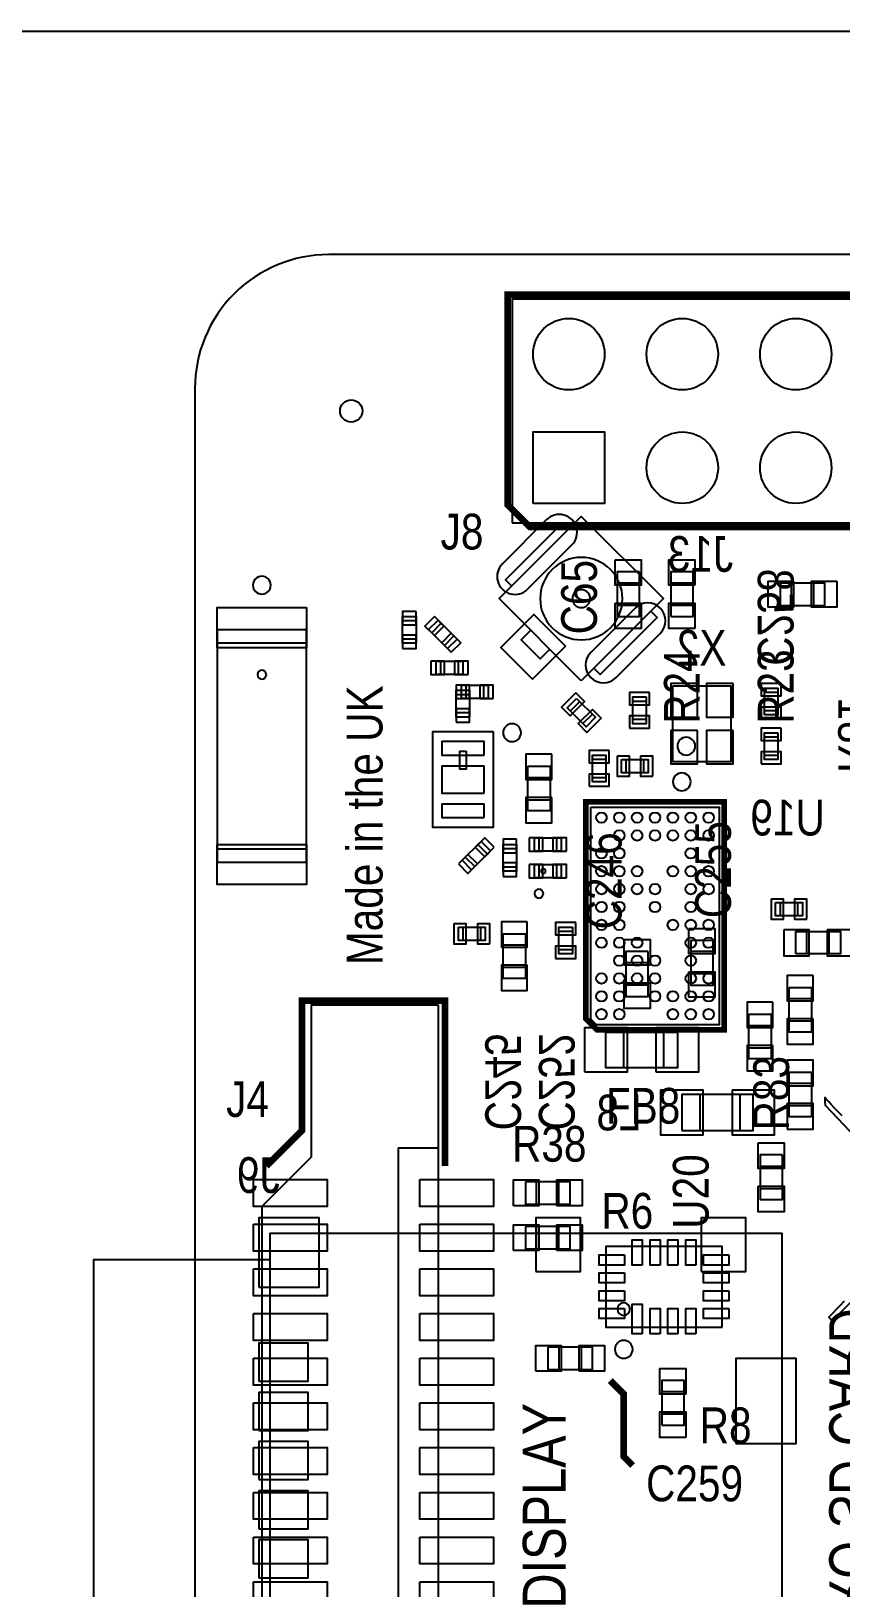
# Model space of a CAD drawing. Header units: millimetres. Extents: x 0 to 140, y 0 to 190.
# Drawn here: x 49.33 to 67.46, y 155.16 to 190 of the extents above; entities that cross this region are included whole.
import ezdxf
from ezdxf.enums import TextEntityAlignment as Align

# ---------------------------------------------------------------- set-up
doc = ezdxf.new("R2010")
doc.units = ezdxf.units.MM
for name, color, linetype in [('BOARD_OUTLINE', 254, 'Continuous'), ('PARTS_BOTTOM', 12, 'Continuous'), ('PARTS_TOP', 111, 'Continuous'), ('PINS_BOTTOM', 5, 'Continuous'), ('PINS_TOP', 1, 'Continuous'), ('SILK_BOTTOM', 85, 'Continuous'), ('SILK_TOP', 85, 'Continuous')]:
    doc.layers.add(name, color=color, linetype=linetype)
doc.styles.get("Standard").update_dxf_attribs({"font": 'Arial.ttf'})

# ---------------------------------------------------------------- blocks, each defined once
blk = doc.blocks.new('raspberry-pi-3-b-mechanical-drawing')
at = {"layer": 'BOARD_OUTLINE'}
blk.add_lwpolyline([(3, 0), (82, 0, 0.414214), (85, 3), (85, 53, 0.414214), (82, 56), (3, 56, 0.414214), (0, 53), (0, 3, 0.414214)], format="xyb", close=True, dxfattribs=at)
at = {"layer": 'PARTS_BOTTOM'}
for points in [[(8.65, 46.4615), (6.8115, 48.3), (8.65, 50.1385), (10.4885, 48.3), (8.65, 46.4615)], [(8.3672, 49.8556), (8.2257, 49.9971), (6.9529, 48.7243), (7.0944, 48.5828)], [(4.95, 47.9), (4.95, 47.3), (4.65, 47.3), (4.65, 47.9), (4.95, 47.9)], [(4.95, 47.8), (4.65, 47.8)], [(5.4439, 47.8182), (5.8682, 47.3939), (5.6561, 47.1818), (5.2318, 47.6061), (5.4439, 47.8182)], [(5.5146, 47.7475), (5.3025, 47.5354)], [(8.9328, 46.7444), (9.0743, 46.6029), (10.3471, 47.8757), (10.2056, 48.0172)], [(4.65, 47.4), (4.95, 47.4)], [(5.5854, 47.2525), (5.7975, 47.4646)], [(7.5186, 47.5929), (7.3065, 47.3808), (7.7308, 46.9565), (7.9429, 47.1686)], [(6, 46.6), (5.4, 46.6), (5.4, 46.9), (6, 46.9), (6, 46.6)], [(5.5, 46.9), (5.5, 46.6)], [(5.9, 46.6), (5.9, 46.9)], [(6.565, 46.065), (5.965, 46.065), (5.965, 46.365), (6.565, 46.365), (6.565, 46.065)], [(6.065, 46.365), (6.065, 46.065)], [(6.465, 46.065), (6.465, 46.365)], [(10.7, 46.35), (12, 46.35), (12, 44.65), (10.7, 44.65), (10.7, 46.35)], [(6.15, 46.25), (6.15, 45.65), (5.85, 45.65), (5.85, 46.25), (6.15, 46.25)], [(6.15, 46.15), (5.85, 46.15)], [(8.5439, 46.0682), (8.9682, 45.6439), (8.7561, 45.4318), (8.3318, 45.8561), (8.5439, 46.0682)], [(8.6146, 45.9975), (8.4025, 45.7854)], [(10.1, 46.1), (10.1, 45.5), (9.8, 45.5), (9.8, 46.1), (10.1, 46.1)], [(10.1, 46), (9.8, 46)], [(12.75, 45.7), (12.75, 46.3), (13.05, 46.3), (13.05, 45.7), (12.75, 45.7)], [(13.05, 46.2), (12.75, 46.2)], [(5.85, 45.75), (6.15, 45.75)], [(8.6854, 45.5025), (8.8975, 45.7146)], [(12.75, 45.8), (13.05, 45.8)], [(6.675, 45.325), (6.675, 43.175), (5.325, 43.175), (5.325, 45.325), (6.675, 45.325)], [(9.8, 45.6), (10.1, 45.6)], [(13.05, 45.3), (13.05, 44.7), (12.75, 44.7), (12.75, 45.3), (13.05, 45.3)], [(13.05, 45.2), (12.75, 45.2)], [(6.07, 44.887), (6.07, 44.487), (5.93, 44.487), (5.93, 44.887), (6.07, 44.887)], [(8.9, 44.2), (8.9, 44.8), (9.2, 44.8), (9.2, 44.2), (8.9, 44.2)], [(9.2, 44.7), (8.9, 44.7)], [(9.55, 44.7), (10.15, 44.7), (10.15, 44.4), (9.55, 44.4), (9.55, 44.7)], [(9.65, 44.7), (9.65, 44.4)], [(10.05, 44.4), (10.05, 44.7)], [(12.75, 44.8), (13.05, 44.8)], [(7.45, 44.55), (7.95, 44.55), (7.95, 43.55), (7.45, 43.55), (7.45, 44.55)], [(7.45, 44.3), (7.95, 44.3)], [(8.9, 44.3), (9.2, 44.3)], [(7.45, 43.8), (7.95, 43.8)], [(8.865, 43.635), (11.735, 43.635), (11.735, 38.765), (8.9916, 38.765), (8.865, 38.8916), (8.865, 43.635)], [(5.9818, 42.4439), (6.4061, 42.8682), (6.6182, 42.6561), (6.1939, 42.2318), (5.9818, 42.4439)], [(7.6, 42.95), (8.2, 42.95), (8.2, 42.65), (7.6, 42.65), (7.6, 42.95)], [(7.7, 42.95), (7.7, 42.65)], [(8.1, 42.65), (8.1, 42.95)], [(6.0525, 42.5146), (6.2646, 42.3025)], [(6.5475, 42.5854), (6.3354, 42.7975)], [(7.2, 42.8), (7.2, 42.2), (6.9, 42.2), (6.9, 42.8), (7.2, 42.8)], [(7.2, 42.7), (6.9, 42.7)], [(6.9, 42.3), (7.2, 42.3)], [(7.6, 42.35), (8.2, 42.35), (8.2, 42.05), (7.6, 42.05), (7.6, 42.35)], [(7.7, 42.35), (7.7, 42.05)], [(8.1, 42.05), (8.1, 42.35)], [(13, 41.5), (13.6, 41.5), (13.6, 41.2), (13, 41.2), (13, 41.5)], [(13.1, 41.5), (13.1, 41.2)], [(13.5, 41.2), (13.5, 41.5)], [(5.9, 40.95), (6.5, 40.95), (6.5, 40.65), (5.9, 40.65), (5.9, 40.95)], [(6, 40.95), (6, 40.65)], [(6.4, 40.65), (6.4, 40.95)], [(6.9, 40.8), (7.4, 40.8), (7.4, 39.8), (6.9, 39.8), (6.9, 40.8)], [(8.45, 40.95), (8.45, 40.35), (8.15, 40.35), (8.15, 40.95), (8.45, 40.95)], [(8.45, 40.85), (8.15, 40.85)], [(13.45, 40.35), (13.45, 40.85), (14.45, 40.85), (14.45, 40.35), (13.45, 40.35)], [(13.7, 40.35), (13.7, 40.85)], [(14.2, 40.35), (14.2, 40.85)], [(6.9, 40.55), (7.4, 40.55)], [(8.15, 40.45), (8.45, 40.45)], [(6.9, 40.05), (7.4, 40.05)], [(13.3, 39.6), (13.8, 39.6), (13.8, 38.6), (13.3, 38.6), (13.3, 39.6)], [(13.3, 39.35), (13.8, 39.35)], [(12.4, 39), (12.9, 39), (12.9, 38), (12.4, 38), (12.4, 39)], [(12.4, 38.75), (12.9, 38.75)], [(13.3, 38.85), (13.8, 38.85)], [(12.4, 38.25), (12.9, 38.25)], [(13.8, 36.7), (13.3, 36.7), (13.3, 37.7), (13.8, 37.7), (13.8, 36.7)], [(13.8, 37.45), (13.3, 37.45)], [(10.9001, 36.4), (12.4999, 36.4), (12.4999, 37.2), (10.9001, 37.2), (10.9001, 36.4)], [(11.3, 37.2), (11.3, 36.4)], [(12.2, 37.2), (12.2, 36.4)], [(13.8, 36.95), (13.3, 36.95)], [(1.685, 22.11), (1.685, 34.1), (13.135, 34.1), (13.135, 22.11), (1.685, 22.11)], [(1.685, 22.51), (-2.265, 22.51), (-2.265, 33.51), (1.685, 33.51)]]:
    blk.add_lwpolyline(points, dxfattribs=at)
for points in [[(9.572, 48.3, 1), (7.728, 48.3, 1), (9.572, 48.3)], [(8.85, 48.3, 1), (8.45, 48.3, 1), (8.85, 48.3)], [(7.85, 42.2, 1), (7.75, 42.2, 1), (7.85, 42.2)]]:
    blk.add_lwpolyline(points, format="xyb", dxfattribs=at)
blk.add_lwpolyline([(11.2, 45, 1), (10.8, 45, 1)], format="xyb", close=True, dxfattribs=at)
at = {"layer": 'PARTS_TOP'}
for points in [[(7.1, 50), (57.9, 50), (57.9, 55), (7.1, 55), (7.1, 50)], [(9.95, 48.9), (9.45, 48.9), (9.45, 47.9), (9.95, 47.9), (9.95, 48.9)], [(10.65, 47.9), (11.15, 47.9), (11.15, 48.9), (10.65, 48.9), (10.65, 47.9)], [(9.95, 48.65), (9.45, 48.65)], [(11.15, 48.65), (10.65, 48.65)], [(14.1, 48.15), (14.1, 48.65), (13.1, 48.65), (13.1, 48.15), (14.1, 48.15)], [(13.35, 48.65), (13.35, 48.15)], [(13.85, 48.65), (13.85, 48.15)], [(9.95, 48.15), (9.45, 48.15)], [(11.15, 48.15), (10.65, 48.15)], [(2.5, 47.6), (0.5, 47.6), (0.5, 42.4), (2.5, 42.4), (2.5, 47.6)], [(2.5, 47.3), (0.5, 47.3)], [(0.5, 42.7), (2.5, 42.7)], [(11.6, 40.65), (11.1, 40.65), (11.1, 39.65), (11.6, 39.65), (11.6, 40.65)], [(10.15, 40.4), (9.65, 40.4), (9.65, 39.4), (10.15, 39.4), (10.15, 40.4)], [(10.15, 40.15), (9.65, 40.15)], [(11.6, 40.4), (11.1, 40.4)], [(11.6, 39.9), (11.1, 39.9)], [(10.15, 39.65), (9.65, 39.65)], [(5.45, 39.2), (2.6, 39.2), (2.6, 35.8), (1.5, 34.7), (1.5, 21.3), (2.65, 20.15), (2.65, 16.8), (5.45, 16.8), (5.45, 39.2)], [(9.2, 38.6), (10.8, 38.6), (10.8, 37.8), (9.2, 37.8), (9.2, 38.6)], [(9.6, 37.8), (9.6, 38.6)], [(10.5, 37.8), (10.5, 38.6)], [(5.45, 36), (4.55, 36), (4.55, 20), (5.45, 20)], [(13.15, 35.85), (12.65, 35.85), (12.65, 34.85), (13.15, 34.85), (13.15, 35.85)], [(12.65, 35.6), (13.15, 35.6)], [(7.4, 35.25), (7.4, 34.75), (8.4, 34.75), (8.4, 35.25), (7.4, 35.25)], [(7.65, 34.75), (7.65, 35.25)], [(8.15, 34.75), (8.15, 35.25)], [(12.65, 35.1), (13.15, 35.1)], [(7.4, 34.25), (7.4, 33.75), (8.4, 33.75), (8.4, 34.25), (7.4, 34.25)], [(7.65, 33.75), (7.65, 34.25)], [(8.15, 33.75), (8.15, 34.25)], [(11.7999, 32), (11.7999, 33.8), (9.2001, 33.8), (9.2001, 32), (11.7999, 32)], [(7.9, 31.55), (7.9, 31.05), (8.9, 31.05), (8.9, 31.55), (7.9, 31.55)], [(8.15, 31.55), (8.15, 31.05)], [(8.65, 31.55), (8.65, 31.05)], [(10.45, 29.8), (10.95, 29.8), (10.95, 30.8), (10.45, 30.8), (10.45, 29.8)], [(10.95, 30.55), (10.45, 30.55)], [(10.95, 30.05), (10.45, 30.05)]]:
    blk.add_lwpolyline(points, dxfattribs=at)
for points in [[(1.6, 46.6, 1), (1.4, 46.6, 1), (1.6, 46.6)], [(9.7414, 32.4, 1), (9.4586, 32.4, 1), (9.7414, 32.4)]]:
    blk.add_lwpolyline(points, format="xyb", dxfattribs=at)
at = {"layer": 'PINS_BOTTOM'}
for points in [[(7.57, 50.43), (7.57, 52.03), (9.17, 52.03), (9.17, 50.43)], [(4.95, 48.015), (4.65, 48.015), (4.65, 47.715), (4.95, 47.715)], [(5.3626, 47.8995), (5.1505, 47.6874), (5.3626, 47.4753), (5.5747, 47.6874)], [(7.554, 46.4969), (8.2965, 47.2394), (7.5894, 47.9465), (6.8469, 47.204)], [(4.65, 47.185), (4.95, 47.185), (4.95, 47.485), (4.65, 47.485)], [(5.7374, 47.1005), (5.9495, 47.3126), (5.7374, 47.5247), (5.5253, 47.3126)], [(5.285, 46.9), (5.285, 46.6), (5.585, 46.6), (5.585, 46.9)], [(6.115, 46.6), (6.115, 46.9), (5.815, 46.9), (5.815, 46.6)], [(5.85, 46.365), (5.85, 46.065), (6.15, 46.065), (6.15, 46.365)], [(6.15, 46.365), (5.85, 46.365), (5.85, 46.065), (6.15, 46.065)], [(6.68, 46.065), (6.68, 46.365), (6.38, 46.365), (6.38, 46.065)], [(11.25, 46.4), (10.65, 46.4), (10.65, 45.65), (11.25, 45.65)], [(12.05, 46.4), (11.45, 46.4), (11.45, 45.65), (12.05, 45.65)], [(13.125, 46.4), (12.675, 46.4), (12.675, 46.125), (13.125, 46.125)], [(8.5263, 46.1919), (8.2081, 45.8737), (8.4025, 45.6793), (8.7207, 45.9975)], [(10.175, 46.2), (9.725, 46.2), (9.725, 45.925), (10.175, 45.925)], [(5.85, 45.535), (6.15, 45.535), (6.15, 45.835), (5.85, 45.835)], [(8.7737, 45.3081), (9.0919, 45.6263), (8.8975, 45.8207), (8.5793, 45.5025)], [(9.725, 45.4), (10.175, 45.4), (10.175, 45.675), (9.725, 45.675)], [(12.675, 45.6), (13.125, 45.6), (13.125, 45.875), (12.675, 45.875)], [(11.25, 45.35), (10.65, 45.35), (10.65, 44.6), (11.25, 44.6)], [(12.05, 45.35), (11.45, 45.35), (11.45, 44.6), (12.05, 44.6)], [(13.125, 45.4), (12.675, 45.4), (12.675, 45.125), (13.125, 45.125)], [(6.475, 44.8), (6.475, 45.1), (5.525, 45.1), (5.525, 44.8)], [(7.99, 44.82), (7.41, 44.82), (7.41, 44.25), (7.99, 44.25)], [(9.275, 44.9), (8.825, 44.9), (8.825, 44.625), (9.275, 44.625)], [(9.45, 44.775), (9.45, 44.325), (9.725, 44.325), (9.725, 44.775)], [(10.25, 44.325), (10.25, 44.775), (9.975, 44.775), (9.975, 44.325)], [(12.675, 44.6), (13.125, 44.6), (13.125, 44.875), (12.675, 44.875)], [(6.475, 43.95), (6.475, 44.55), (5.525, 44.55), (5.525, 43.95)], [(8.825, 44.1), (9.275, 44.1), (9.275, 44.375), (8.825, 44.375)], [(6.475, 43.4), (6.475, 43.7), (5.525, 43.7), (5.525, 43.4)], [(7.99, 43.85), (7.41, 43.85), (7.41, 43.28), (7.99, 43.28)], [(6.6995, 42.7374), (6.4874, 42.9495), (6.2753, 42.7374), (6.4874, 42.5253)], [(7.2, 42.915), (6.9, 42.915), (6.9, 42.615), (7.2, 42.615)], [(7.485, 42.95), (7.485, 42.65), (7.785, 42.65), (7.785, 42.95)], [(8.315, 42.65), (8.315, 42.95), (8.015, 42.95), (8.015, 42.65)], [(5.9005, 42.3626), (6.1126, 42.1505), (6.3247, 42.3626), (6.1126, 42.5747)], [(6.9, 42.085), (7.2, 42.085), (7.2, 42.385), (6.9, 42.385)], [(7.485, 42.35), (7.485, 42.05), (7.785, 42.05), (7.785, 42.35)], [(8.315, 42.05), (8.315, 42.35), (8.015, 42.35), (8.015, 42.05)], [(12.9, 41.575), (12.9, 41.125), (13.175, 41.125), (13.175, 41.575)], [(13.7, 41.125), (13.7, 41.575), (13.425, 41.575), (13.425, 41.125)], [(5.8, 41.025), (5.8, 40.575), (6.075, 40.575), (6.075, 41.025)], [(6.6, 40.575), (6.6, 41.025), (6.325, 41.025), (6.325, 40.575)], [(7.44, 41.07), (6.86, 41.07), (6.86, 40.5), (7.44, 40.5)], [(8.525, 41.05), (8.075, 41.05), (8.075, 40.775), (8.525, 40.775)], [(13.18, 40.89), (13.18, 40.31), (13.75, 40.31), (13.75, 40.89)], [(14.15, 40.89), (14.15, 40.31), (14.72, 40.31), (14.72, 40.89)], [(8.075, 40.25), (8.525, 40.25), (8.525, 40.525), (8.075, 40.525)], [(7.44, 40.1), (6.86, 40.1), (6.86, 39.53), (7.44, 39.53)], [(13.84, 39.87), (13.26, 39.87), (13.26, 39.3), (13.84, 39.3)], [(12.94, 39.27), (12.36, 39.27), (12.36, 38.7), (12.94, 38.7)], [(13.84, 38.9), (13.26, 38.9), (13.26, 38.33), (13.84, 38.33)], [(12.94, 38.3), (12.36, 38.3), (12.36, 37.73), (12.94, 37.73)], [(13.26, 37.4), (13.84, 37.4), (13.84, 37.97), (13.26, 37.97)], [(10.425, 37.3), (10.425, 36.3), (11.375, 36.3), (11.375, 37.3)], [(12.025, 37.3), (12.025, 36.3), (12.975, 36.3), (12.975, 37.3)], [(13.26, 36.43), (13.84, 36.43), (13.84, 37), (13.26, 37)], [(1.435, 32.895), (2.785, 32.895), (2.785, 34.445), (1.435, 34.445)], [(7.635, 33.245), (8.635, 33.245), (8.635, 34.445), (7.635, 34.445)], [(11.335, 33.245), (12.335, 33.245), (12.335, 34.445), (11.335, 34.445)], [(1.435, 30.785), (2.535, 30.785), (2.535, 31.635), (1.435, 31.635)], [(12.11, 29.395), (13.46, 29.395), (13.46, 31.295), (12.11, 31.295)], [(1.435, 29.685), (2.535, 29.685), (2.535, 30.535), (1.435, 30.535)], [(1.435, 28.585), (2.535, 28.585), (2.535, 29.435), (1.435, 29.435)], [(1.435, 27.485), (2.535, 27.485), (2.535, 28.335), (1.435, 28.335)], [(1.435, 26.385), (2.535, 26.385), (2.535, 27.235), (1.435, 27.235)]]:
    blk.add_lwpolyline(points, close=True, dxfattribs=at)
for points in [[(7.8722, 50.0677), (6.8823, 49.0778, 1), (7.448, 48.5121), (8.4379, 49.502, 1)], [(9.852, 48.0879), (8.8621, 47.098, 1), (9.4278, 46.5323), (10.4177, 47.5222, 1)]]:
    blk.add_lwpolyline(points, format="xyb", close=True, dxfattribs=at)
for centre, radius in [((8.37, 53.77), 0.8), ((10.91, 53.77), 0.8), ((13.45, 53.77), 0.8), ((3.5, 52.5), 0.25), ((10.91, 51.23), 0.8), ((13.45, 51.23), 0.8), ((9.1, 43.4), 0.1175), ((9.5, 43.4), 0.1175), ((9.9, 43.4), 0.1175), ((10.3, 43.4), 0.1175), ((10.7, 43.4), 0.1175), ((11.1, 43.4), 0.1175), ((11.5, 43.4), 0.1175), ((9.5, 43), 0.1175), ((9.9, 43), 0.1175), ((10.3, 43), 0.1175), ((10.7, 43), 0.1175), ((11.1, 43), 0.1175), ((11.5, 43), 0.1175), ((9.1, 42.6), 0.1175), ((9.5, 42.6), 0.1175), ((11.1, 42.6), 0.1175), ((9.1, 42.2), 0.1175), ((9.5, 42.2), 0.1175), ((9.9, 42.2), 0.1175), ((10.7, 42.2), 0.1175), ((11.1, 42.2), 0.1175), ((11.5, 42.2), 0.1175), ((9.1, 41.8), 0.1175), ((9.5, 41.8), 0.1175), ((9.9, 41.8), 0.1175), ((10.3, 41.8), 0.1175), ((11.1, 41.8), 0.1175), ((11.5, 41.8), 0.1175), ((9.1, 41.4), 0.1175), ((9.5, 41.4), 0.1175), ((10.3, 41.4), 0.1175), ((11.1, 41.4), 0.1175), ((9.1, 41), 0.1175), ((9.5, 41), 0.1175), ((10.7, 41), 0.1175), ((11.1, 41), 0.1175), ((11.5, 41), 0.1175), ((9.1, 40.6), 0.1175), ((9.5, 40.6), 0.1175), ((9.9, 40.6), 0.1175), ((11.1, 40.6), 0.1175), ((11.5, 40.6), 0.1175), ((9.5, 40.2), 0.1175), ((9.9, 40.2), 0.1175), ((10.3, 40.2), 0.1175), ((11.1, 40.2), 0.1175), ((9.1, 39.8), 0.1175), ((9.5, 39.8), 0.1175), ((9.9, 39.8), 0.1175), ((10.3, 39.8), 0.1175), ((11.1, 39.8), 0.1175), ((11.5, 39.8), 0.1175), ((9.1, 39.4), 0.1175), ((9.5, 39.4), 0.1175), ((10.3, 39.4), 0.1175), ((10.7, 39.4), 0.1175), ((11.1, 39.4), 0.1175), ((11.5, 39.4), 0.1175), ((9.1, 39), 0.1175), ((9.5, 39), 0.1175), ((10.7, 39), 0.1175), ((11.1, 39), 0.1175), ((11.5, 39), 0.1175)]:
    blk.add_circle(centre, radius, dxfattribs=at)
at = {"layer": 'PINS_TOP'}
for points in [[(7.57, 50.43), (7.57, 52.03), (9.17, 52.03), (9.17, 50.43)], [(9.41, 49.17), (9.99, 49.17), (9.99, 48.6), (9.41, 48.6)], [(11.19, 48.6), (10.61, 48.6), (10.61, 49.17), (11.19, 49.17)], [(13.4, 48.69), (13.4, 48.11), (12.83, 48.11), (12.83, 48.69)], [(14.37, 48.69), (14.37, 48.11), (13.8, 48.11), (13.8, 48.69)], [(2.5, 48.1), (2.5, 47.2), (0.5, 47.2), (0.5, 48.1)], [(9.41, 48.2), (9.99, 48.2), (9.99, 47.63), (9.41, 47.63)], [(11.19, 47.63), (10.61, 47.63), (10.61, 48.2), (11.19, 48.2)], [(2.5, 42.8), (2.5, 41.9), (0.5, 41.9), (0.5, 42.8)], [(11.06, 40.92), (11.64, 40.92), (11.64, 40.35), (11.06, 40.35)], [(9.61, 40.67), (10.19, 40.67), (10.19, 40.1), (9.61, 40.1)], [(11.06, 39.95), (11.64, 39.95), (11.64, 39.38), (11.06, 39.38)], [(9.61, 39.7), (10.19, 39.7), (10.19, 39.13), (9.61, 39.13)], [(8.725, 37.7), (8.725, 38.7), (9.675, 38.7), (9.675, 37.7)], [(10.325, 37.7), (10.325, 38.7), (11.275, 38.7), (11.275, 37.7)], [(12.61, 36.12), (13.19, 36.12), (13.19, 35.55), (12.61, 35.55)], [(1.315, 35.3), (2.965, 35.3), (2.965, 34.7), (1.315, 34.7)], [(5.035, 35.3), (6.685, 35.3), (6.685, 34.7), (5.035, 34.7)], [(7.13, 34.71), (7.13, 35.29), (7.7, 35.29), (7.7, 34.71)], [(8.1, 34.71), (8.1, 35.29), (8.67, 35.29), (8.67, 34.71)], [(12.61, 35.15), (13.19, 35.15), (13.19, 34.58), (12.61, 34.58)], [(1.315, 34.3), (2.965, 34.3), (2.965, 33.7), (1.315, 33.7)], [(5.035, 34.3), (6.685, 34.3), (6.685, 33.7), (5.035, 33.7)], [(7.13, 33.71), (7.13, 34.29), (7.7, 34.29), (7.7, 33.71)], [(8.1, 33.71), (8.1, 34.29), (8.67, 34.29), (8.67, 33.71)], [(10.0125, 33.387), (9.7875, 33.387), (9.7875, 33.95), (10.0125, 33.95)], [(10.4125, 33.387), (10.1875, 33.387), (10.1875, 33.95), (10.4125, 33.95)], [(10.8125, 33.387), (10.5875, 33.387), (10.5875, 33.95), (10.8125, 33.95)], [(11.2125, 33.387), (10.9875, 33.387), (10.9875, 33.95), (11.2125, 33.95)], [(9.613, 33.6125), (9.613, 33.3875), (9.05, 33.3875), (9.05, 33.6125)], [(11.95, 33.6125), (11.95, 33.3875), (11.387, 33.3875), (11.387, 33.6125)], [(1.315, 33.3), (2.965, 33.3), (2.965, 32.7), (1.315, 32.7)], [(5.035, 33.3), (6.685, 33.3), (6.685, 32.7), (5.035, 32.7)], [(9.613, 33.2125), (9.613, 32.9875), (9.05, 32.9875), (9.05, 33.2125)], [(11.95, 33.2125), (11.95, 32.9875), (11.387, 32.9875), (11.387, 33.2125)], [(9.613, 32.8125), (9.613, 32.5875), (9.05, 32.5875), (9.05, 32.8125)], [(11.95, 32.8125), (11.95, 32.5875), (11.387, 32.5875), (11.387, 32.8125)], [(9.613, 32.4125), (9.613, 32.1875), (9.05, 32.1875), (9.05, 32.4125)], [(10.0125, 31.85), (9.7875, 31.85), (9.7875, 32.513), (10.0125, 32.513)], [(10.4125, 31.85), (10.1875, 31.85), (10.1875, 32.413), (10.4125, 32.413)], [(10.8125, 31.85), (10.5875, 31.85), (10.5875, 32.413), (10.8125, 32.413)], [(11.2125, 31.85), (10.9875, 31.85), (10.9875, 32.413), (11.2125, 32.413)], [(11.95, 32.4125), (11.95, 32.1875), (11.387, 32.1875), (11.387, 32.4125)], [(1.315, 32.3), (2.965, 32.3), (2.965, 31.7), (1.315, 31.7)], [(5.035, 32.3), (6.685, 32.3), (6.685, 31.7), (5.035, 31.7)], [(7.63, 31.01), (7.63, 31.59), (8.2, 31.59), (8.2, 31.01)], [(8.6, 31.01), (8.6, 31.59), (9.17, 31.59), (9.17, 31.01)], [(1.315, 31.3), (2.965, 31.3), (2.965, 30.7), (1.315, 30.7)], [(5.035, 31.3), (6.685, 31.3), (6.685, 30.7), (5.035, 30.7)], [(10.99, 30.5), (10.41, 30.5), (10.41, 31.07), (10.99, 31.07)], [(1.315, 30.3), (2.965, 30.3), (2.965, 29.7), (1.315, 29.7)], [(5.035, 30.3), (6.685, 30.3), (6.685, 29.7), (5.035, 29.7)], [(10.99, 29.53), (10.41, 29.53), (10.41, 30.1), (10.99, 30.1)], [(1.315, 29.3), (2.965, 29.3), (2.965, 28.7), (1.315, 28.7)], [(5.035, 29.3), (6.685, 29.3), (6.685, 28.7), (5.035, 28.7)], [(1.315, 28.3), (2.965, 28.3), (2.965, 27.7), (1.315, 27.7)], [(5.035, 28.3), (6.685, 28.3), (6.685, 27.7), (5.035, 27.7)], [(1.315, 27.3), (2.965, 27.3), (2.965, 26.7), (1.315, 26.7)], [(5.035, 27.3), (6.685, 27.3), (6.685, 26.7), (5.035, 26.7)], [(1.315, 26.3), (2.965, 26.3), (2.965, 25.7), (1.315, 25.7)], [(5.035, 26.3), (6.685, 26.3), (6.685, 25.7), (5.035, 25.7)]]:
    blk.add_lwpolyline(points, close=True, dxfattribs=at)
for centre, radius in [((8.37, 53.77), 0.8), ((10.91, 53.77), 0.8), ((13.45, 53.77), 0.8), ((3.5, 52.5), 0.25), ((10.91, 51.23), 0.8), ((13.45, 51.23), 0.8)]:
    blk.add_circle(centre, radius, dxfattribs=at)
at = {"layer": 'SILK_BOTTOM'}
for points in [[(7.3, 45.3, 1), (6.9, 45.3, 1)], [(11.1, 44.2, 1), (10.7, 44.2, 1)], [(7.8, 41.7, 1), (7.6, 41.7, 1)]]:
    blk.add_lwpolyline(points, format="xyb", close=True, dxfattribs=at)
blk.add_lwpolyline([(8.75, 43.75, 0.127, 0.127, 0), (8.75, 38.9, 0.127, 0.127, 0), (9, 38.65, 0.127, 0.127, 0), (11.85, 38.65, 0.127, 0.127, 0), (11.85, 43.75, 0.127, 0.127, 0), (8.75, 43.75, 0.127, 0.127, 0)], format="xyseb", dxfattribs=at)
at = {"layer": 'SILK_TOP'}
for points in [[(7, 55.1, 0.15, 0.15, 0), (7, 50.4, 0.15, 0.15, 0), (7.5, 49.9, 0.15, 0.15, 0), (58, 49.9, 0.15, 0.15, 0), (58, 55.1, 0.15, 0.15, 0), (7, 55.1, 0.15, 0.15, 0)], [(5.6, 35.6, 0.15, 0.15, 0), (5.6, 39.3, 0.15, 0.15, 0), (2.4, 39.3, 0.15, 0.15, 0), (2.4, 36.4, 0.15, 0.15, 0), (1.6, 35.6, 0.15, 0.15, 0)], [(9.3, 30.8, 0.15, 0.15, 0), (9.6, 30.5, 0.15, 0.15, 0), (9.6, 29.1, 0.15, 0.15, 0), (9.8, 28.9, 0.15, 0.15, 0)]]:
    blk.add_lwpolyline(points, format="xyseb", dxfattribs=at)
for points in [[(1.7, 48.6, 1), (1.3, 48.6, 1)], [(9.8, 31.5, 1), (9.4, 31.5, 1)]]:
    blk.add_lwpolyline(points, format="xyb", close=True, dxfattribs=at)
for points in [[(14.4864, 36.7234), (14.3934, 36.8216), (14.3116, 36.9079), (14.2431, 36.9803), (14.1897, 37.0367), (14.1535, 37.0751), (14.1364, 37.0934), (14.099, 37.1348), (14.102, 37.0501), (14.1049, 36.9654), (14.7919, 36.2408)], [(14.5367, 32.5769), (14.4388, 32.4766), (14.3543, 32.3897), (14.285, 32.3183), (14.2331, 32.2644), (14.2006, 32.2302), (14.1896, 32.2177), (14.1923, 32.2136), (14.1955, 32.2103), (14.1997, 32.2061), (14.2048, 32.2013), (14.2106, 32.1959), (14.217, 32.19), (14.2238, 32.1838), (14.2309, 32.1773), (14.2722, 32.1419), (14.9553, 32.8399)]]:
    blk.add_lwpolyline(points, dxfattribs=at)
at = {"layer": 'SILK_BOTTOM', "text_generation_flag": 2, "width": 0.8125}
for s, p in [('J13', (12.05, 48.9)), ('X2', (11.9, 46.8)), ('U19', (14.1, 43)), ('L8', (10, 36.4)), ('J9', (1.9, 35))]:
    blk.add_text(s, height=0.8, dxfattribs=at).set_placement(p)
for s, p in [('C258', (12.6, 46.8)), ('R81', (14.4, 44.4)), ('C245', (6.5, 36.4)), ('C252', (7.7, 36.4))]:
    blk.add_text(s, height=0.8, rotation=270, dxfattribs=at).set_placement(p)
blk.add_text('MICRO SD CARD', height=0.96, rotation=270, dxfattribs=at).set_placement((14.2, 28), align=Align.CENTER)
at = {"layer": 'SILK_TOP', "width": 0.8125}
for s, p in [('J8', (5.5, 49.4)), ('J4', (0.7, 36.7)), ('FB8', (9.2, 36.55)), ('R38', (7.1, 35.7)), ('R6', (9.1, 34.2)), ('R8', (11.3, 29.4)), ('C259', (10.1, 28.1))]:
    blk.add_text(s, height=0.8, dxfattribs=at).set_placement(p)
for s, p in [('C65', (9, 47.5)), ('R24', (11.3, 45.5)), ('R23', (13.4, 45.5)), ('Made in the UK', (4.2, 40.1)), ('C255', (12, 41.15)), ('C246', (9.55, 40.9)), ('R83', (13.3, 36.4)), ('U20', (11.5, 34.2))]:
    blk.add_text(s, height=0.8, rotation=90, dxfattribs=at).set_placement(p)
blk.add_text('DISPLAY', height=0.96, rotation=90, dxfattribs=at).set_placement((8.3, 28), align=Align.CENTER)

msp = doc.modelspace()

# ---------------------------------------------------------------- linework, layer by layer
msp.add_line((0, 190), (140, 190))

# ---------------------------------------------------------------- block references
msp.add_blockref('raspberry-pi-3-b-mechanical-drawing', (53, 129))

doc.saveas('drawing.dxf')
